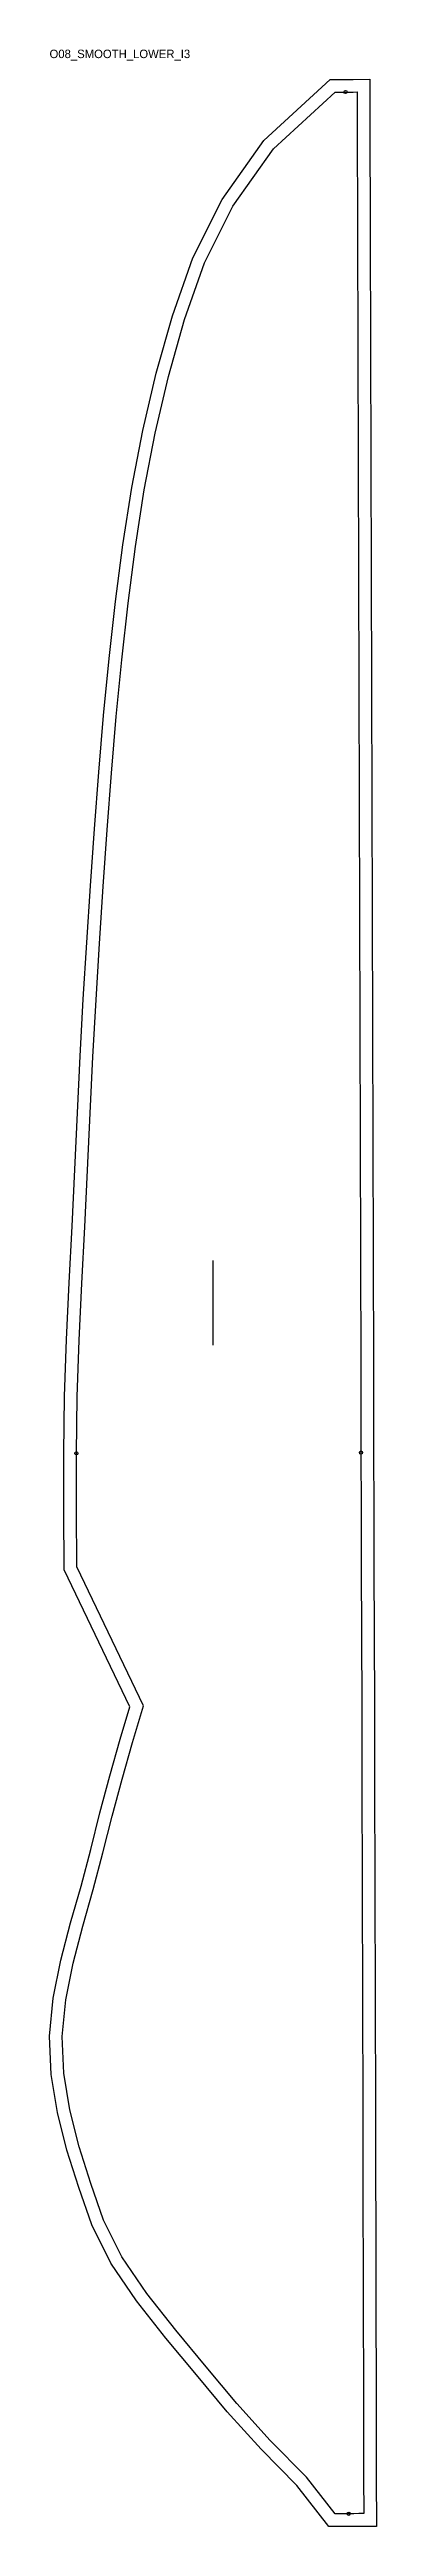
# Model space of a CAD drawing. Header units: millimetres. Extents: x -270 to 39, y -12 to 2333.
import ezdxf

# ---------------------------------------------------------------- set-up
doc = ezdxf.new("R2010")
doc.units = ezdxf.units.MM
for name, color, linetype in [('CUT', 1, 'Continuous'), ('GRAIN', 3, 'Continuous'), ('ID', 7, 'Continuous'), ('NOTCH', 2, 'Continuous'), ('SEAM', 5, 'Continuous')]:
    doc.layers.add(name, color=color, linetype=linetype)

msp = doc.modelspace()

# ---------------------------------------------------------------- linework, layer by layer
at = {"layer": 'CUT'}
msp.add_lwpolyline([(-5.9, -12), (-36, 26.8), (-70, 61.1), (-102, 96.5), (-131.1, 131.5), (-160.1, 166.3), (-187.9, 201.5), (-212.2, 237.2), (-230.4, 273.4), (-242.7, 309), (-253.8, 344.3), (-262.8, 379.8), (-268.7, 415.8), (-270.3, 452.1), (-266.9, 488.3), (-259.7, 524.1), (-250.4, 559.4), (-240.5, 594.2), (-231.3, 628.8), (-222.6, 663.6), (-213.2, 698.6), (-203.3, 733.5), (-194.2, 763.9), (-256.6, 893.8), (-256.7, 950.2), (-256.9, 1004), (-256.1, 1057.9), (-254.1, 1111.7), (-251.6, 1165.5), (-248.9, 1219.1), (-246.4, 1272.8), (-243.9, 1326.4), (-241.2, 1380.1), (-238.3, 1433.9), (-235.1, 1487.6), (-231.6, 1541.3), (-227.8, 1595.1), (-223.7, 1648.8), (-219.1, 1702.6), (-213.8, 1756.4), (-207.8, 1810.3), (-200.9, 1864.2), (-192.4, 1918.3), (-182, 1972.4), (-169.3, 2026.6), (-154, 2080.9), (-134.6, 2135.7), (-106.9, 2191), (-67.4, 2246.9), (-4.7, 2304.8), (3.2, 2304.8), (6.5, 2304.8), (10, 2304.8), (13.6, 2304.8), (17.2, 2304.8), (32.9, 2304.9), (33.1, 2239.2), (33.2, 2185.2), (33.4, 2131.4), (33.6, 2077.8), (33.7, 2024.1), (33.9, 1970.5), (34, 1916.8), (34.2, 1863.1), (34.3, 1809.5), (34.5, 1755.8), (34.6, 1702.2), (34.8, 1648.5), (34.9, 1594.9), (35.1, 1541.2), (35.2, 1487.6), (35.4, 1433.9), (35.5, 1380.3), (35.7, 1326.6), (35.8, 1273), (36, 1219.3), (36.1, 1165.6), (36.3, 1112), (36.4, 1058.3), (36.6, 1004.7), (36.7, 951), (36.9, 897.4), (37.3, 765.5), (37.4, 730.8), (37.4, 696), (37.5, 661.2), (37.6, 626.4), (37.7, 591.7), (37.8, 556.9), (37.9, 522.1), (38, 487.3), (38.1, 452.6), (38.2, 417.8), (38.2, 383), (38.3, 348.3), (38.4, 313.5), (38.5, 278.7), (38.6, 243.9), (38.7, 209.2), (38.8, 174.4), (38.9, 139.5), (39, 104.7), (39, 69.6), (39.1, 34.9), (39.3, -11.9), (22.5, -11.9), (17.7, -12), (13, -12), (8.5, -12), (4.2, -12), (-5.9, -12)], close=True, dxfattribs=at)
at = {"layer": 'GRAIN'}
msp.add_line((-115.5, 1106.4), (-115.5, 1186.4), dxfattribs=at)
at = {"layer": 'NOTCH'}
for centre in [(10, 2292.8), (-244.9, 1003.9), (24.6, 1004.7), (13, 0)]:
    msp.add_circle(centre, 1.5, dxfattribs=at)
at = {"layer": 'SEAM'}
msp.add_lwpolyline([(0, 0), (-27, 34.7), (-61.3, 69.4), (-92.9, 104.3), (-121.9, 139.1), (-150.8, 173.9), (-178.2, 208.6), (-201.8, 243.3), (-219.3, 278), (-231.3, 312.8), (-242.2, 347.5), (-251, 382.3), (-256.8, 417), (-258.3, 451.8), (-255, 486.6), (-248, 521.4), (-238.8, 556.2), (-228.9, 591), (-219.7, 625.8), (-211, 660.6), (-201.6, 695.4), (-191.7, 730.2), (-181.4, 765), (-244.6, 896.6), (-244.7, 950.2), (-244.9, 1003.9), (-244.1, 1057.6), (-242.1, 1111.2), (-239.6, 1164.9), (-236.9, 1218.5), (-234.4, 1272.2), (-231.9, 1325.9), (-229.2, 1379.5), (-226.3, 1433.2), (-223.1, 1486.8), (-219.6, 1540.5), (-215.8, 1594.2), (-211.7, 1647.8), (-207.1, 1701.5), (-201.9, 1755.2), (-195.9, 1808.8), (-189, 1862.5), (-180.6, 1916.2), (-170.3, 1969.9), (-157.7, 2023.6), (-142.6, 2077.3), (-123.6, 2131), (-96.6, 2184.8), (-58.3, 2238.9), (0, 2292.8), (3.2, 2292.8), (6.5, 2292.8), (10, 2292.8), (13.6, 2292.8), (17.3, 2292.8), (20.9, 2292.9), (21.1, 2239.1), (21.2, 2185.2), (21.4, 2131.4), (21.6, 2077.7), (21.7, 2024.1), (21.9, 1970.4), (22, 1916.8), (22.2, 1863.1), (22.3, 1809.5), (22.5, 1755.8), (22.6, 1702.2), (22.8, 1648.5), (22.9, 1594.8), (23.1, 1541.2), (23.2, 1487.5), (23.4, 1433.9), (23.5, 1380.2), (23.7, 1326.6), (23.8, 1272.9), (24, 1219.3), (24.1, 1165.6), (24.3, 1112), (24.4, 1058.3), (24.6, 1004.7), (24.7, 951), (24.9, 897.3), (25.3, 765.5), (25.4, 730.7), (25.4, 696), (25.5, 661.2), (25.6, 626.4), (25.7, 591.6), (25.8, 556.9), (25.9, 522.1), (26, 487.3), (26.1, 452.5), (26.2, 417.8), (26.2, 383), (26.3, 348.2), (26.4, 313.5), (26.5, 278.7), (26.6, 243.9), (26.7, 209.1), (26.8, 174.3), (26.9, 139.5), (27, 104.6), (27, 69.6), (27.1, 34.8), (27.2, 0.1), (22.4, 0.1), (17.7, 0), (13, 0), (8.5, 0), (4.1, 0)], close=True, dxfattribs=at)

# ---------------------------------------------------------------- texts
at = {"layer": 'ID'}
msp.add_text('O08_SMOOTH_LOWER_I3', height=8, dxfattribs=at).set_placement((-270.3, 2324.9))

doc.saveas('drawing.dxf')
